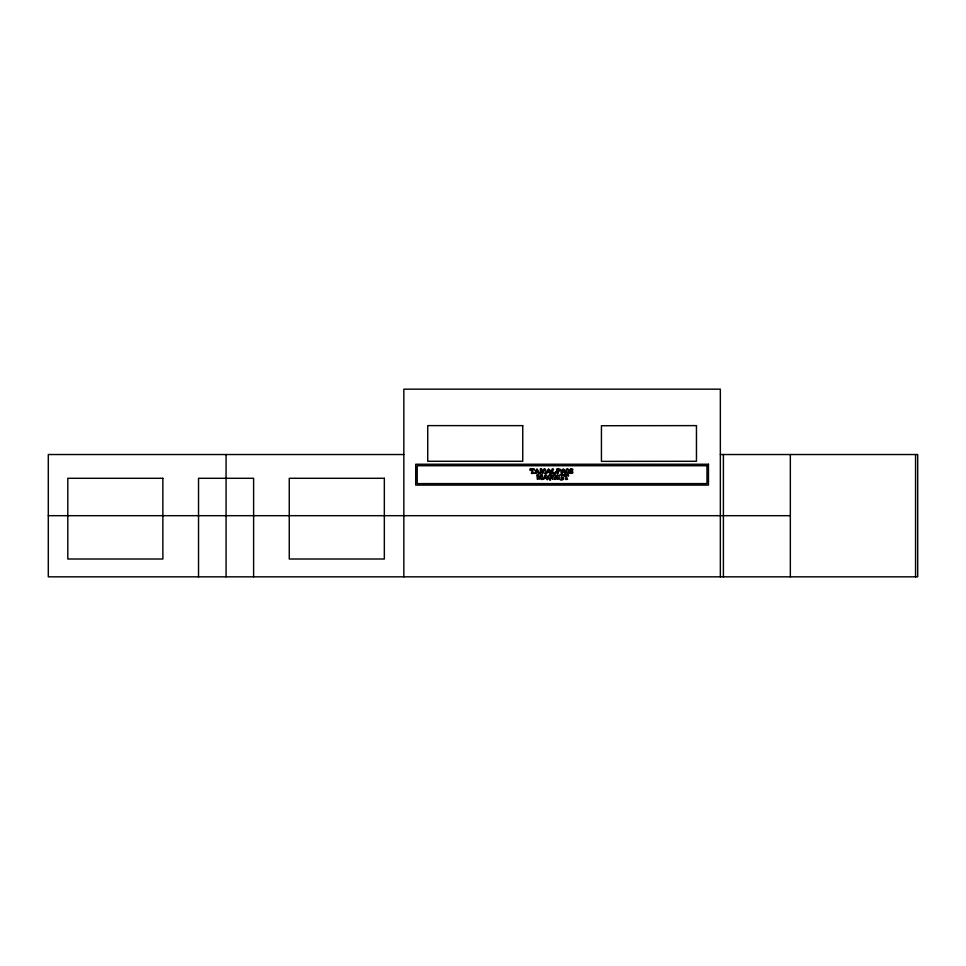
<?xml version="1.0" encoding="UTF-8"?>
<svg xmlns="http://www.w3.org/2000/svg" width="966" height="966" viewBox="0 0 966 966"><rect width="100%" height="100%" fill="white"/><g stroke="black" fill="none" stroke-linecap="round" stroke-linejoin="round"><path stroke-width="1.45" d="M403.836 454.527L48.3 454.527L48.3 576.835L917.7 576.835L917.7 454.527L720.346 454.527M48.3 515.687L790.333 515.687M915.563 454.527L915.563 576.835M790.333 454.527L790.333 576.835M723.401 454.527L723.401 576.835M720.346 576.835L720.346 389.165L403.836 389.165L403.836 576.835M539.885 473.328C542.204 472.048 538.207 467.641 541.817 469.017L542.904 471.939L543.991 469.017C547.601 467.194 543.955 479.124 548.519 468.908C553.723 472.06 549.545 475.803 549.243 471.927C547.13 472.845 542.035 476.238 544.244 469.283L542.433 473.328L540.924 469.247C543.834 473.799 537.446 475.284 537.712 471.927L535.937 471.927L536.384 473.328L534.56 473.328L536.987 468.908L539.728 473.328M253.611 576.835L253.611 478.291L198.525 478.291L198.525 576.835M226.068 454.527L226.068 576.835M563.504 477.663L563.432 479.305C557.756 483.193 557.575 471.287 563.25 474.994C562.937 477.602 559.543 472.615 562.2 478.134C559.362 475.803 562.055 481.37 563.504 477.663M530.189 469.017C529.96 472.422 530.274 469.15 531.711 469.343C533.304 472.495 528.909 474.137 533.57 473.328C529.114 464.175 535.913 473.147 534.379 469.017L530.189 469.017M564.204 474.994C563.975 478.399 564.289 475.127 565.726 475.32C567.32 478.472 562.924 480.114 567.585 479.305C563.13 470.152 569.928 479.124 568.394 474.994L564.204 474.994M555.812 471.674L555.692 473.328C549.799 477.289 551.393 466.035 553.53 469.283C551.055 472.145 554.544 474.644 555.812 471.674M559.737 470.176L558.143 471.142L558.227 469.331L559.737 470.176M569.397 469.959C569.264 471.746 575.011 472.422 570.701 473.062A1.509 1.509 0 0 1 570.012 472.603C569.143 470.309 568.793 474.33 570.23 473.147A2.174 2.174 0 0 0 571.28 473.412C576.364 472.205 568.769 470.671 570.592 469.222A1.485 1.485 0 0 1 571.896 469.488C572.91 471.903 573.369 468.232 571.969 469.15A2.089 2.089 0 0 0 570.978 468.908L569.397 469.959M550.161 475.417C549.618 479.39 553.397 474.548 550.161 475.417M552.697 476.057C550.391 476.697 554.955 481.974 551.115 477.578C548.917 475.369 552.141 483.483 549.038 478.967C546.901 474.91 550.475 473.412 552.697 476.057M560.787 470.2L558.143 471.408C559.797 475.224 554.641 473.533 557.056 469.343C554.882 469.041 560.92 468.112 560.787 470.2M537.434 478.351C536.492 480.947 539.728 478.182 537.76 475.224L539.269 479.305L541.081 475.26C538.871 482.203 543.967 478.822 546.092 477.904C549.413 485.318 546.889 467.459 543.641 478.581C539.994 480.923 544.643 472.64 540.827 474.994L539.74 477.916L538.654 474.994L536.722 474.994L537.434 478.351M557.128 475.489L555.414 477.397C557.213 473.219 551.96 474.487 554.387 478.81C552.806 479.571 557.297 479.957 555.414 477.856L556.018 477.228C556.247 480.561 560.932 479.824 556.682 476.54C560.111 475.079 556.464 474.391 557.128 475.489M562.127 472.289C563.721 475.043 557.925 472.64 563.359 468.908C568.576 472.06 564.398 475.803 564.096 471.927L562.127 472.289M568.105 469.331C568.817 482.01 563.927 465.479 568.105 469.331M536.83 469.995L536.058 471.637L537.579 471.637L536.83 469.995M545.198 475.972L544.438 477.615L545.959 477.615L545.198 475.972M548.362 469.995L547.589 471.637L549.111 471.637L548.362 469.995M563.202 469.995L562.441 471.637L563.963 471.637L563.202 469.995M696.462 425.62L601.432 425.728L601.432 461.374L696.462 461.277L696.462 425.62M522.751 425.644L427.733 425.62L427.733 461.277L522.751 461.289L522.751 425.644M708.464 464.248L415.718 464.248L415.718 485.101L708.464 485.101L708.464 464.248M706.979 465.733L417.203 465.733L417.203 483.616L706.979 483.616L706.979 465.733M162.868 478.291L67.801 478.291L67.801 559.012L162.868 559.012L162.868 478.291M384.335 478.291L289.257 478.291L289.257 559.012L384.335 559.012L384.335 478.291"/></g></svg>
